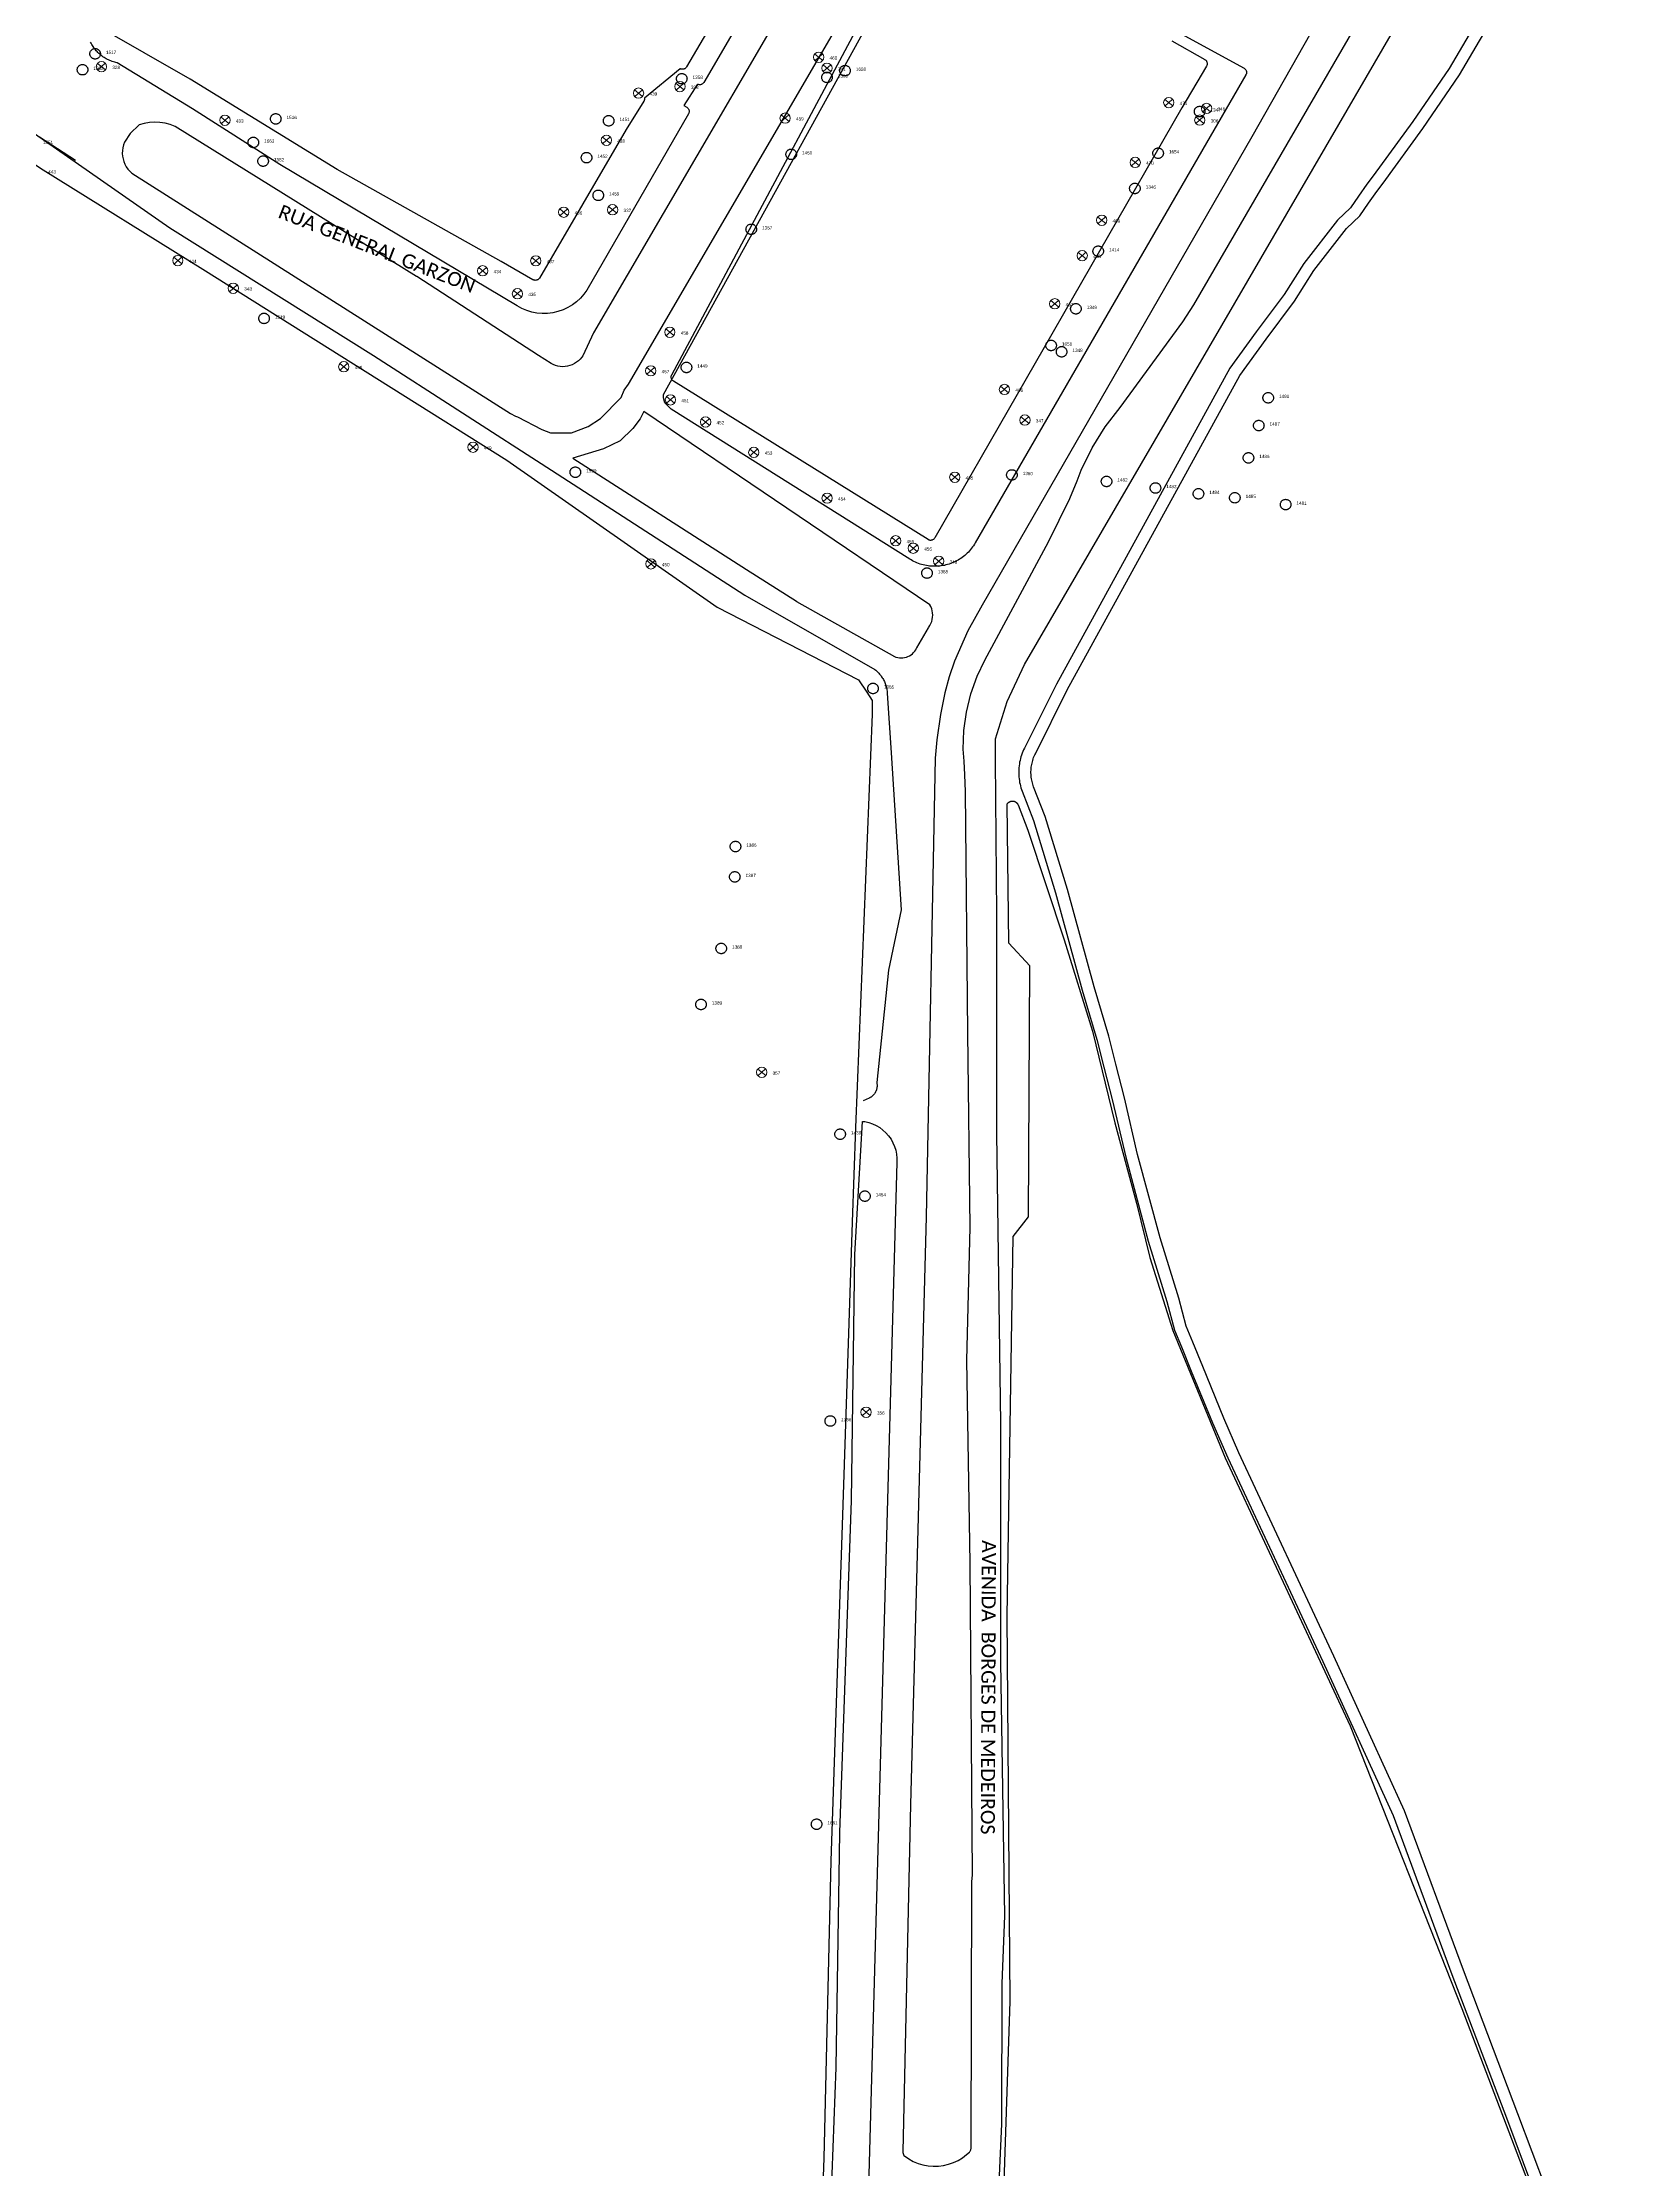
# Model space of a CAD drawing. Header units: millimetres. Extents: x 676447 to 689606, y 7455628 to 7463967.
# Drawn here: x 682592.5 to 682931, y 7458680.6 to 7459134 of the extents above; entities that cross this region are included whole.
import ezdxf

# ---------------------------------------------------------------- set-up
doc = ezdxf.new("R2010")
doc.units = ezdxf.units.MM
doc.header["$LTSCALE"] = 0.1
doc.header["$MEASUREMENT"] = 0
doc.linetypes.add('PHANTOM2', pattern=[1.25, 0.625, -0.125, 0.125, -0.125, 0.125, -0.125])
doc.layers.add('10.4-Postes', color=1, linetype='Continuous', lineweight=0)
for name, color, linetype in [('Caixas Subterrâneas', 5, 'Continuous'), ('LEGENDAS_INFRAESTRUTURAS', 7, 'Continuous'), ('MUB_MEIOFIO', 7, 'Continuous'), ('MUB_OBRA_ARTE', 7, 'Continuous'), ('MUB_QUADRAS', 7, 'Continuous'), ('MUB_SEGMENTO', 7, 'Continuous'), ('NOS_DE_INFRAESTRUTURA', 7, 'Continuous')]:
    doc.layers.add(name, color=color, linetype=linetype)
doc.styles.add('Legend', font='calibri.ttf')
doc.styles.get("Standard").update_dxf_attribs({"font": 'arial.ttf'})

# ---------------------------------------------------------------- blocks, each defined once
blk = doc.blocks.new('PTPT')
at = {"layer": '10.4-Postes', "color": 1, "linetype": 'PHANTOM2'}
for points in [[(-0.0000079, 0.0000104), (0.0000075, -0.000002)], [(0.000007, 0.0000109), (-0.0000074, -0.0000025)]]:
    blk.add_lwpolyline(points, dxfattribs=at)
at = {"layer": '10.4-Postes', "color": 1}
blk.add_circle((-0.0000002, 0.0000042), 0.00000987, dxfattribs=at)
blk = doc.blocks.new('MHMZ')
at = {"linetype": 'PHANTOM2'}
blk.add_circle((0, 0), 0.0000101, dxfattribs=at)

msp = doc.modelspace()

# ---------------------------------------------------------------- linework, layer by layer
at = {"layer": 'MUB_MEIOFIO', "linetype": 'Continuous'}
for points in [[(682922.74, 7459241.74), (682850.25, 7459113.95), (682792.76, 7459014.09), (682789.72, 7459008.63), (682786.92, 7459002.15), (682785.78, 7458998.81), (682784.81, 7458995.42), (682783.92, 7458990.76), (682783.13, 7458985.36), (682782.75, 7458981.48)], [(682782.75, 7458981.48), (682780.88, 7458883.71), (682777.53, 7458758.43), (682775.88, 7458684.44), (682775.87, 7458684.21), (682775.91, 7458683.99), (682775.99, 7458683.75), (682776.1, 7458683.6), (682776.28, 7458683.44), (682776.43, 7458683.33), (682777.13, 7458682.85), (682778.09, 7458682.32), (682779.11, 7458681.89), (682780.16, 7458681.57), (682781.24, 7458681.37), (682782.34, 7458681.27), (682783.44, 7458681.3), (682784.53, 7458681.43), (682785.6, 7458681.69), (682786.64, 7458682.05), (682787.64, 7458682.52), (682788.58, 7458683.09), (682789.46, 7458683.75), (682790.07, 7458684.31), (682790.14, 7458684.39), (682790.23, 7458684.51), (682790.3, 7458684.63), (682790.36, 7458684.76), (682790.4, 7458684.9), (682790.43, 7458685.04), (682790.45, 7458685.18), (682790.45, 7458685.32), (682790.6, 7458741.95), (682790.69, 7458743.34), (682790.2, 7458809.88), (682789.54, 7458853.09), (682790.2, 7458881.43), (682789.71, 7458922.94), (682789.22, 7458974.37), (682789.12, 7458977.9), (682788.93, 7458980.85), (682788.76, 7458983.35), (682788.89, 7458987.34), (682789.43, 7458991.3), (682790.38, 7458995.17), (682791.73, 7458998.93), (682793.37, 7459002.34), (682806.89, 7459027.59), (682811.47, 7459036.8), (682813.02, 7459040.58), (682813.91, 7459042.85), (682816.2, 7459047.6), (682818.97, 7459052.08), (682822.19, 7459056.25), (682835.55, 7459074.47), (682837.88, 7459078.1), (682930.98, 7459238.41)], [(682762.34, 7459175.09), (682733.42, 7459125.52), (682733.36, 7459125.43), (682733.3, 7459125.35), (682733.22, 7459125.28), (682733.14, 7459125.21), (682733.05, 7459125.16), (682732.96, 7459125.11), (682732.86, 7459125.07), (682732.76, 7459125.04), (682732.66, 7459125.03), (682732.55, 7459125.02), (682732.45, 7459125.03), (682732.34, 7459125.05), (682732.24, 7459125.07), (682732.15, 7459125.11), (682732.08, 7459125.15), (682729.16, 7459120.58)], [(682768.82, 7459173.14), (682709.94, 7459072.13), (682707.64, 7459067.24), (682707.43, 7459066.95), (682707.1, 7459066.54), (682706.73, 7459066.18), (682706.32, 7459065.85), (682705.88, 7459065.57), (682705.41, 7459065.33), (682704.92, 7459065.15), (682704.41, 7459065.02), (682703.89, 7459064.94), (682703.37, 7459064.92), (682702.85, 7459064.95), (682702.33, 7459065.04), (682701.83, 7459065.18), (682701.34, 7459065.37), (682700.88, 7459065.61), (682698.21, 7459067.32), (682672.26, 7459084.12), (682672.18, 7459084.16), (682620.76, 7459116.12), (682619.71, 7459116.52), (682618.62, 7459116.8), (682617.51, 7459116.97), (682616.38, 7459117.02), (682615.26, 7459116.95), (682614.15, 7459116.77), (682613.06, 7459116.47), (682611.18, 7459114.66), (682609.93, 7459112.75), (682609.73, 7459112.18), (682609.59, 7459111.6), (682609.51, 7459111), (682609.49, 7459110.4), (682609.54, 7459109.8), (682609.65, 7459109.21), (682609.82, 7459108.63), (682610.05, 7459108.07), (682610.33, 7459107.54), (682610.67, 7459107.04), (682611.06, 7459106.59), (682611.5, 7459106.17), (682692.23, 7459054.96), (682693.28, 7459054.4), (682693.75, 7459054.2), (682698.9, 7459051.5), (682700.74, 7459050.83), (682702.91, 7459050.83), (682705.25, 7459050.83), (682708.77, 7459052.17), (682711.44, 7459053.84), (682715.8, 7459058.36), (682716.47, 7459059.9), (682717.39, 7459061.2), (682779.2, 7459167.23)], [(682795.63, 7458660.42), (682796.95, 7458690.31), (682797.07, 7458720.27), (682797.58, 7458734.66), (682796.75, 7458788.77), (682796.79, 7458839.61), (682795.88, 7458901.45), (682795.91, 7458948.1), (682795.63, 7458981.11), (682795.63, 7458985.57), (682798.08, 7458993.57), (682801.83, 7459001.4), (682868.82, 7459116.57), (682896.98, 7459165)], [(682783.82, 7459163.92), (682848.62, 7459128.54), (682848.71, 7459128.49), (682848.79, 7459128.42), (682848.87, 7459128.35), (682848.94, 7459128.27), (682849, 7459128.18), (682849.05, 7459128.09), (682849.08, 7459127.99), (682849.11, 7459127.89), (682849.13, 7459127.79), (682849.14, 7459127.69), (682849.14, 7459127.58), (682849.12, 7459127.48), (682849.1, 7459127.38), (682849.06, 7459127.28), (682849.02, 7459127.18), (682849.01, 7459127.16), (682791.32, 7459027.35), (682791.14, 7459027.05), (682790.95, 7459026.76), (682790.74, 7459026.48), (682790.53, 7459026.2), (682790.31, 7459025.93), (682790.08, 7459025.66), (682789.85, 7459025.41), (682789.6, 7459025.16), (682789.34, 7459024.92), (682789.08, 7459024.69), (682788.81, 7459024.47), (682788.53, 7459024.26), (682788.24, 7459024.06), (682787.95, 7459023.87), (682787.65, 7459023.69), (682787.34, 7459023.52), (682787.03, 7459023.37), (682786.71, 7459023.22), (682786.39, 7459023.08), (682786.07, 7459022.96), (682785.73, 7459022.84), (682785.4, 7459022.74), (682785.06, 7459022.65), (682784.72, 7459022.57), (682784.38, 7459022.51), (682784.03, 7459022.45), (682783.69, 7459022.41), (682783.34, 7459022.38), (682782.99, 7459022.36), (682782.64, 7459022.36), (682782.29, 7459022.37), (682781.94, 7459022.38), (682781.59, 7459022.42), (682781.25, 7459022.46), (682780.9, 7459022.51), (682780.56, 7459022.58), (682780.22, 7459022.66), (682779.88, 7459022.75), (682779.55, 7459022.85), (682779.22, 7459022.97), (682778.89, 7459023.1), (682778.57, 7459023.23), (682778.25, 7459023.38), (682777.94, 7459023.54), (682777.64, 7459023.71), (682777.34, 7459023.89), (682726.5, 7459055.83), (682725.12, 7459057.22), (682724.84, 7459058.3), (682724.85, 7459059.01)], [(682724.85, 7459059.01), (682782.47, 7459163.53)], [(682729.16, 7459120.58), (682729.8, 7459120.22), (682729.89, 7459120.16), (682729.97, 7459120.1), (682730.05, 7459120.02), (682730.11, 7459119.94), (682730.17, 7459119.85), (682730.22, 7459119.76), (682730.26, 7459119.66), (682730.29, 7459119.56), (682730.3, 7459119.46), (682730.31, 7459119.35), (682730.31, 7459119.25), (682730.29, 7459119.15), (682730.26, 7459119.05), (682730.23, 7459118.95), (682730.18, 7459118.85), (682708.48, 7459081.23), (682707.89, 7459080.4), (682707.15, 7459079.54), (682706.32, 7459078.77), (682705.42, 7459078.09), (682704.45, 7459077.51), (682703.43, 7459077.03), (682702.36, 7459076.66), (682701.26, 7459076.41), (682700.14, 7459076.27), (682699.01, 7459076.25), (682697.88, 7459076.35), (682696.77, 7459076.57), (682695.69, 7459076.9), (682694.65, 7459077.34), (682693.66, 7459077.89), (682643.05, 7459108.02), (682624.47, 7459119.9), (682608.4, 7459129.72), (682608.13, 7459129.78), (682607.86, 7459129.84), (682607.59, 7459129.92), (682607.33, 7459130.01), (682607.07, 7459130.1), (682606.81, 7459130.2), (682606.56, 7459130.32), (682606.31, 7459130.44), (682606.07, 7459130.56), (682605.83, 7459130.7), (682605.59, 7459130.85), (682605.36, 7459131), (682605.14, 7459131.16), (682604.92, 7459131.33), (682604.71, 7459131.51), (682604.5, 7459131.69), (682604.3, 7459131.88), (682604.11, 7459132.08), (682603.92, 7459132.28), (682603.74, 7459132.49), (682603.57, 7459132.71), (682603.4, 7459132.93), (682603.25, 7459133.16), (682603.1, 7459133.39), (682602.96, 7459133.63), (682602.82, 7459133.87), (682602.7, 7459134.12)], [(682590.75, 7459114.63), (682619.61, 7459094.52), (682663.02, 7459067.28), (682701.01, 7459042.86), (682742.21, 7459016.24), (682769.92, 7459000.35), (682770.1, 7459000.2), (682770.28, 7459000.05), (682770.45, 7458999.89), (682770.61, 7458999.72), (682770.77, 7458999.55), (682770.93, 7458999.38), (682771.08, 7458999.19), (682771.22, 7458999.01), (682771.35, 7458998.82), (682771.48, 7458998.62), (682771.61, 7458998.42), (682771.72, 7458998.22), (682771.83, 7458998.01), (682771.93, 7458997.8), (682772.03, 7458997.59), (682772.12, 7458997.37), (682772.2, 7458997.15), (682772.27, 7458996.93), (682772.33, 7458996.7), (682772.39, 7458996.47), (682772.44, 7458996.25), (682772.48, 7458996.02), (682772.52, 7458995.78), (682772.55, 7458995.55), (682772.56, 7458995.32), (682773.37, 7458982.6), (682775.55, 7458949.16), (682772.83, 7458936.29), (682770.31, 7458912.31), (682770.33, 7458912.21), (682770.35, 7458912.11), (682770.36, 7458912.01), (682770.37, 7458911.91), (682770.38, 7458911.81), (682770.38, 7458911.71), (682770.38, 7458911.61), (682770.38, 7458911.51), (682770.37, 7458911.41), (682770.36, 7458911.31), (682770.35, 7458911.21), (682770.34, 7458911.11), (682770.32, 7458911.02), (682770.29, 7458910.92), (682770.27, 7458910.82), (682770.24, 7458910.72), (682770.2, 7458910.63), (682770.17, 7458910.54), (682770.13, 7458910.44), (682770.08, 7458910.35), (682770.04, 7458910.26), (682769.99, 7458910.18), (682769.94, 7458910.09), (682769.88, 7458910.01), (682769.83, 7458909.92), (682769.77, 7458909.84), (682769.7, 7458909.76), (682769.64, 7458909.69), (682769.57, 7458909.61), (682769.5, 7458909.54), (682769.42, 7458909.47), (682769.35, 7458909.41), (682769.27, 7458909.34), (682769.19, 7458909.28), (682769.11, 7458909.22), (682769.03, 7458909.17), (682768.94, 7458909.12), (682768.85, 7458909.07), (682768.76, 7458909.02), (682768.67, 7458908.98), (682767.43, 7458908.4)], [(682591.85, 7459113.89), (682599.49, 7459108.97)], [(682720.67, 7459055.34), (682719.86, 7459053.8), (682718.34, 7459051.71), (682715.59, 7459049.14), (682712.09, 7459047.39), (682705.56, 7459045.39), (682742.56, 7459021.7), (682753.19, 7459014.9), (682753.23, 7459014.87), (682774.06, 7459003.14), (682774.41, 7459003), (682774.77, 7459002.9), (682775.14, 7459002.84), (682775.51, 7459002.82), (682775.89, 7459002.84), (682776.26, 7459002.89), (682776.62, 7459002.98), (682776.97, 7459003.12), (682777.3, 7459003.28), (682777.62, 7459003.48), (682777.91, 7459003.72), (682778.18, 7459003.98), (682778.42, 7459004.27), (682778.62, 7459004.58), (682778.8, 7459004.91), (682778.83, 7459004.99), (682781.31, 7459009.23), (682781.4, 7459009.36), (682781.66, 7459009.75), (682781.87, 7459010.16), (682782.03, 7459010.59), (682782.15, 7459011.04), (682782.22, 7459011.5), (682782.24, 7459011.96), (682782.22, 7459012.42), (682782.14, 7459012.88), (682782.02, 7459013.33), (682781.85, 7459013.76), (682781.64, 7459014.17), (682720.67, 7459055.34)], [(682759.93, 7458656.84), (682761.65, 7458702.36), (682762.44, 7458752.46), (682764.94, 7458823.18), (682765.67, 7458875.62), (682765.67, 7458875.68), (682767.27, 7458904.04), (682767.75, 7458903.97), (682768.6, 7458903.78), (682769.41, 7458903.51), (682770.2, 7458903.15), (682770.94, 7458902.7), (682771.64, 7458902.19), (682772.27, 7458901.6), (682772.85, 7458900.95), (682773.35, 7458900.25), (682773.77, 7458899.49), (682774.11, 7458898.7), (682774.37, 7458897.87), (682774.54, 7458897.03), (682774.62, 7458896.16), (682774.61, 7458895.3), (682768.16, 7458661.48)]]:
    msp.add_lwpolyline(points, dxfattribs=at)
at = {"layer": 'MUB_OBRA_ARTE', "linetype": 'Continuous'}
for points in [[(682901.09, 7459143.42), (682892.32, 7459128.52), (682884.58, 7459117.22), (682876.13, 7459105.6), (682874.77, 7459103.83), (682872.99, 7459101.24), (682871.27, 7459098.79), (682868.51, 7459096.15), (682861.34, 7459086.92), (682857.18, 7459080.34), (682851.2, 7459072.37), (682845.56, 7459064.59), (682808.61, 7458997.24), (682801.78, 7458983.58), (682801.61, 7458983.23), (682801.45, 7458982.87), (682801.31, 7458982.5), (682801.18, 7458982.13), (682801.06, 7458981.75), (682800.95, 7458981.37), (682800.86, 7458980.99), (682800.77, 7458980.6), (682800.71, 7458980.22), (682800.65, 7458979.83), (682800.61, 7458979.43), (682800.59, 7458979.04), (682800.57, 7458978.65), (682800.57, 7458978.25), (682800.59, 7458977.86), (682800.61, 7458977.47), (682800.65, 7458977.07), (682800.71, 7458976.68), (682800.77, 7458976.29), (682800.86, 7458975.91), (682800.95, 7458975.53), (682801.06, 7458975.15), (682801.18, 7458974.77), (682801.31, 7458974.4), (682803.71, 7458968.17), (682808.44, 7458952.73), (682814.13, 7458932.02), (682817.24, 7458921.49), (682818.72, 7458915.58), (682820.57, 7458908.42), (682823.38, 7458896.37), (682828.19, 7458878.47), (682832.17, 7458865.62), (682833.77, 7458859.5), (682835.25, 7458855.95), (682837.37, 7458850.76), (682841.87, 7458839.73), (682845.14, 7458832.31), (682865.39, 7458788.92), (682880.41, 7458756.03), (682892.93, 7458722.14), (682904.54, 7458691.57), (682913.66, 7458667.24)], [(682916.11, 7458668.16), (682906.99, 7458692.49), (682895.38, 7458723.06), (682882.83, 7458757.03), (682867.77, 7458790.01), (682847.52, 7458833.4), (682844.28, 7458840.75), (682839.8, 7458851.75), (682837.67, 7458856.95), (682836.25, 7458860.34), (682834.69, 7458866.34), (682830.7, 7458879.2), (682825.92, 7458897), (682823.11, 7458909.05), (682821.26, 7458916.23), (682819.77, 7458922.18), (682816.65, 7458932.74), (682810.95, 7458953.46), (682806.19, 7458969.02), (682803.76, 7458975.33), (682803.65, 7458975.62), (682803.56, 7458975.91), (682803.48, 7458976.2), (682803.41, 7458976.5), (682803.35, 7458976.79), (682803.29, 7458977.09), (682803.25, 7458977.39), (682803.22, 7458977.7), (682803.2, 7458978), (682803.19, 7458978.3), (682803.19, 7458978.61), (682803.2, 7458978.91), (682803.22, 7458979.21), (682803.25, 7458979.52), (682803.3, 7458979.82), (682803.35, 7458980.12), (682803.41, 7458980.41), (682803.48, 7458980.71), (682803.57, 7458981), (682803.66, 7458981.29), (682803.76, 7458981.58), (682803.87, 7458981.86), (682803.99, 7458982.14), (682804.13, 7458982.41), (682810.93, 7458996.02), (682847.68, 7459063.05), (682853.3, 7459070.82), (682859.33, 7459078.86), (682863.49, 7459085.42), (682870.45, 7459094.39), (682873.27, 7459097.07), (682875.14, 7459099.75), (682876.89, 7459102.29), (682878.23, 7459104.03), (682886.72, 7459115.71), (682894.53, 7459127.11), (682903.29, 7459141.99)]]:
    msp.add_lwpolyline(points, dxfattribs=at)
at = {"layer": 'MUB_QUADRAS', "linetype": 'Continuous'}
for points in [[(682833.18, 7459134.39), (682840.24, 7459130.38), (682840.26, 7459130.37), (682840.35, 7459130.32), (682840.43, 7459130.25), (682840.5, 7459130.17), (682840.57, 7459130.09), (682840.62, 7459130), (682840.67, 7459129.91), (682840.7, 7459129.81), (682840.73, 7459129.71), (682840.75, 7459129.61), (682840.75, 7459129.5), (682840.74, 7459129.4), (682840.73, 7459129.29), (682840.7, 7459129.19), (682840.66, 7459129.1), (682840.61, 7459129), (682835.33, 7459120.11), (682782.66, 7459028.43), (682782.61, 7459028.34), (682782.55, 7459028.25), (682782.48, 7459028.18), (682782.4, 7459028.11), (682782.31, 7459028.05), (682782.22, 7459028), (682782.12, 7459027.96), (682782.02, 7459027.93), (682781.92, 7459027.91), (682781.81, 7459027.9), (682781.71, 7459027.9), (682781.61, 7459027.92), (682781.5, 7459027.94), (682781.4, 7459027.98), (682781.31, 7459028.02), (682781.26, 7459028.05), (682726.96, 7459061.84), (682726.88, 7459061.9), (682726.8, 7459061.96), (682726.73, 7459062.04), (682726.66, 7459062.12), (682726.61, 7459062.21), (682726.57, 7459062.31), (682726.53, 7459062.41), (682726.51, 7459062.51), (682726.5, 7459062.61), (682726.49, 7459062.72), (682726.5, 7459062.82), (682726.52, 7459062.92), (682726.55, 7459063.02), (682726.59, 7459063.12), (682726.61, 7459063.16), (682779.56, 7459162.32)], [(682741.8, 7459149.44), (682729.73, 7459128.81), (682729.68, 7459128.72), (682729.61, 7459128.64), (682729.54, 7459128.57), (682729.45, 7459128.5), (682729.37, 7459128.45), (682729.27, 7459128.4), (682729.17, 7459128.36), (682729.07, 7459128.34), (682728.97, 7459128.32), (682728.87, 7459128.32), (682728.76, 7459128.32), (682728.66, 7459128.34), (682728.56, 7459128.37), (682728.46, 7459128.4), (682728.42, 7459128.42), (682720.8, 7459122.13), (682720.8, 7459122.02), (682720.79, 7459121.92), (682720.78, 7459121.81), (682720.75, 7459121.71), (682720.71, 7459121.62), (682720.66, 7459121.53), (682720.65, 7459121.52), (682716.91, 7459115.49), (682698.39, 7459083.82), (682698.34, 7459083.74), (682698.27, 7459083.65), (682698.2, 7459083.58), (682698.12, 7459083.51), (682698.03, 7459083.46), (682697.94, 7459083.41), (682697.84, 7459083.37), (682697.74, 7459083.34), (682697.63, 7459083.33), (682697.53, 7459083.32), (682697.43, 7459083.33), (682697.32, 7459083.34), (682697.22, 7459083.37), (682697.12, 7459083.41), (682697.03, 7459083.45), (682690.26, 7459087.34), (682655.3, 7459106.99), (682623.96, 7459126.19), (682604.32, 7459137.45)], [(682587.25, 7459110.47), (682592.61, 7459106.9)], [(682592.61, 7459106.9), (682626.66, 7459085.7), (682666.8, 7459060.51), (682691.44, 7459044.97), (682736.27, 7459013.64), (682766.41, 7458998.14), (682768.17, 7458995.51), (682769.34, 7458993.75), (682769.34, 7458990.83), (682765.81, 7458902.74), (682765.07, 7458882.53), (682762.88, 7458815.82), (682760.5, 7458746.39), (682759.03, 7458682.99), (682757.38, 7458637.36)], [(682796.5, 7458647.84), (682798.76, 7458716.49), (682798.11, 7458798.58), (682799.4, 7458879.48), (682802.63, 7458883.67), (682802.95, 7458937.18), (682798.44, 7458942.01), (682798.11, 7458971.66)], [(682798.11, 7458971.66), (682798.14, 7458971.7), (682798.16, 7458971.74), (682798.19, 7458971.78), (682798.21, 7458971.81), (682798.24, 7458971.85), (682798.27, 7458971.88), (682798.3, 7458971.92), (682798.33, 7458971.95), (682798.36, 7458971.98), (682798.4, 7458972.01), (682798.43, 7458972.04), (682798.47, 7458972.06), (682798.51, 7458972.09), (682798.54, 7458972.12), (682798.58, 7458972.14), (682798.62, 7458972.16), (682798.66, 7458972.18), (682798.7, 7458972.2), (682798.74, 7458972.22), (682798.78, 7458972.24), (682798.83, 7458972.25), (682798.87, 7458972.26), (682798.91, 7458972.28), (682798.96, 7458972.29), (682799, 7458972.3), (682799.05, 7458972.3), (682799.09, 7458972.31), (682799.13, 7458972.31), (682799.18, 7458972.32), (682799.22, 7458972.32), (682799.27, 7458972.32), (682799.31, 7458972.32), (682799.36, 7458972.31), (682799.4, 7458972.31), (682799.45, 7458972.3), (682799.49, 7458972.29), (682799.54, 7458972.28), (682799.58, 7458972.27), (682799.62, 7458972.26), (682799.67, 7458972.25), (682799.71, 7458972.23), (682799.75, 7458972.21), (682799.79, 7458972.19), (682799.83, 7458972.17), (682799.87, 7458972.15), (682799.91, 7458972.13), (682799.95, 7458972.11), (682799.99, 7458972.08), (682800.02, 7458972.05), (682800.06, 7458972.03), (682800.09, 7458972), (682800.13, 7458971.97), (682800.16, 7458971.94), (682800.19, 7458971.9), (682800.22, 7458971.87), (682800.25, 7458971.84), (682800.28, 7458971.8), (682800.3, 7458971.76), (682800.33, 7458971.73), (682800.35, 7458971.69), (682800.37, 7458971.65), (682800.39, 7458971.61), (682800.41, 7458971.57), (682800.43, 7458971.53), (682800.45, 7458971.49), (682802.51, 7458966.1), (682810.29, 7458942.75), (682816.31, 7458923.26), (682821.08, 7458903.71), (682825.68, 7458886.59), (682828.54, 7458874.99), (682833.45, 7458859.46), (682844.57, 7458832.3), (682871.22, 7458775.18), (682895.02, 7458714.89), (682912.47, 7458669.19)]]:
    msp.add_lwpolyline(points, dxfattribs=at)

# ---------------------------------------------------------------- block references
at = {"layer": 'Caixas Subterrâneas', "color": 40}
for p, xscale, yscale, zscale, rotation in [((682603.69, 7459131.63), 111319.4907932736, 111319.4907932736, 111319.4907932736, 359.3048236945925), ((682601, 7459128.23), 111319.4907932736, 111319.4907932736, 111319.4907932736, 359.30483287816), ((682763.54, 7459128.03), 111319.4907932735, 111319.4907932735, 111319.4907932735, 359.3042144260478), ((682728.74, 7459126.31), 111319.4907932736, 111319.4907932736, 111319.4907932736, 359.3043462804785), ((682759.7, 7459126.59), 111319.4907932736, 111319.4907932736, 111319.4907932736, 359.3042286114537), ((682839.14, 7459119.32), 111319.4907932736, 111319.4907932736, 111319.4907932736, 359.3039241346887), ((682642.19, 7459117.75), 111319.4907932735, 111319.4907932735, 111319.4907932735, 359.3046729740213), ((682713.16, 7459117.34), 111319.4907932736, 111319.4907932736, 111319.4907932736, 359.3044028429351), ((682637.41, 7459112.72), 111319.4907932735, 111319.4907932735, 111319.4907932735, 359.3046896304372), ((682708.45, 7459109.48), 111319.4907932736, 111319.4907932736, 111319.4907932736, 359.3044183464203), ((682752.08, 7459110.19), 111319.4907932736, 111319.4907932736, 111319.4907932736, 359.3042525970972), ((682830.29, 7459110.43), 111319.4907932735, 111319.4907932735, 111319.4907932735, 359.3039550813097), ((682639.5, 7459108.74), 111319.4907932736, 111319.4907932736, 111319.4907932736, 359.3046804783728), ((682710.95, 7459101.45), 111319.4907932736, 111319.4907932736, 111319.4907932736, 359.3044064162262), ((682825.33, 7459102.92), 111319.4907932735, 111319.4907932735, 111319.4907932735, 359.3039716875087), ((682743.56, 7459094.21), 111319.4907932736, 111319.4907932736, 111319.4907932736, 359.3042801112426), ((682817.52, 7459089.53), 111319.4907932736, 111319.4907932736, 111319.4907932736, 359.3039972973078), ((682812.76, 7459077.26), 111319.4907932736, 111319.4907932736, 111319.4907932736, 359.3040116678093), ((682639.7, 7459075.21), 111319.4907932736, 111319.4907932736, 111319.4907932736, 359.3046694856388), ((682807.48, 7459069.45), 111319.4907932736, 111319.4907932736, 111319.4907932736, 359.3040293730774), ((682809.72, 7459068.1), 111319.4907932736, 111319.4907932736, 111319.4907932736, 359.3040204368684), ((682729.75, 7459064.76), 111319.4907932735, 111319.4907932735, 111319.4907932735, 359.3043236736818), ((682853.76, 7459058.28), 111319.4907932736, 111319.4907932736, 111319.4907932736, 359.3038498834967), ((682851.74, 7459052.37), 111319.4907932736, 111319.4907932736, 111319.4907932736, 359.3038557767922), ((682849.55, 7459045.48), 111319.4907932736, 111319.4907932736, 111319.4907932736, 359.3038620030794), ((682706.06, 7459042.42), 111319.4907932736, 111319.4907932736, 111319.4907932736, 359.304407028992), ((682799.12, 7459041.84), 111319.4907932735, 111319.4907932735, 111319.4907932735, 359.3040527478898), ((682819.3, 7459040.46), 111319.4907932736, 111319.4907932736, 111319.4907932736, 359.3039755739986), ((682829.72, 7459039.06), 111319.4907932736, 111319.4907932736, 111319.4907932736, 359.3039354867601), ((682838.89, 7459037.83), 111319.4907932736, 111319.4907932736, 111319.4907932736, 359.3039002208222), ((682846.64, 7459036.98), 111319.4907932736, 111319.4907932736, 111319.4907932736, 359.3038704762461), ((682857.48, 7459035.52), 111319.4907932736, 111319.4907932736, 111319.4907932736, 359.3038288118702), ((682781.02, 7459020.92), 111319.4907932736, 111319.4907932736, 111319.4907932736, 359.3041152512279), ((682769.51, 7458996.32), 111319.4907932736, 111319.4907932736, 111319.4907932736, 359.304151537069), ((682740.2, 7458962.63), 111319.4907932735, 111319.4907932735, 111319.4907932735, 359.3042527951713), ((682740.04, 7458956.16), 111319.4907932736, 111319.4907932736, 111319.4907932736, 359.3042514267408), ((682737.16, 7458940.9), 111319.4907932736, 111319.4907932736, 111319.4907932736, 359.3042577170588), ((682732.85, 7458928.96), 111319.4907932736, 111319.4907932736, 111319.4907932736, 359.3042704797703), ((682762.51, 7458901.3), 111319.4907932736, 111319.4907932736, 111319.4907932736, 359.3041491838098), ((682767.79, 7458888.09), 111319.4907932736, 111319.4907932736, 111319.4907932736, 359.3041250729924), ((682760.41, 7458840.15), 111319.4907932736, 111319.4907932736, 111319.4907932736, 359.3041385315337), ((682757.49, 7458754.2), 111319.4907932735, 111319.4907932735, 111319.4907932735, 359.3041234473741)]:
    msp.add_blockref('MHMZ', p, dxfattribs=dict(at, xscale=xscale, yscale=yscale, zscale=zscale, rotation=rotation))
at = {"layer": 'NOS_DE_INFRAESTRUTURA', "color": 1}
for p, xscale, yscale, zscale, rotation in [((682605.05, 7459128.41), 111319.4907932736, 111319.4907932736, 111319.4907932736, 359.3048175100565), ((682757.95, 7459130.41), 111319.4907932736, 111319.4907932736, 111319.4907932736, 359.3042364021175), ((682759.72, 7459128.09), 111319.4907932735, 111319.4907932735, 111319.4907932735, 359.304228969535), ((682719.55, 7459122.77), 111319.4907932735, 111319.4907932735, 111319.4907932735, 359.3043801763228), ((682728.38, 7459124.16), 111319.4907932735, 111319.4907932735, 111319.4907932735, 359.3043470007818), ((682750.79, 7459117.44), 111319.4907932736, 111319.4907932736, 111319.4907932736, 359.3042597030507), ((682832.58, 7459120.74), 111319.4907932735, 111319.4907932735, 111319.4907932735, 359.3039495465417), ((682840.64, 7459119.51), 111319.4907932736, 111319.4907932736, 111319.4907932736, 359.3039185092615), ((682631.39, 7459116.98), 111319.4907932736, 111319.4907932736, 111319.4907932736, 359.3047138335291), ((682839.19, 7459117.02), 111319.4907932736, 111319.4907932736, 111319.4907932736, 359.3039232360972), ((682712.69, 7459112.71), 111319.4907932736, 111319.4907932736, 111319.4907932736, 359.3044032356029), ((682825.43, 7459108.01), 111319.4907932736, 111319.4907932736, 111319.4907932736, 359.3039728542238), ((682703.59, 7459097.38), 111319.4907932736, 111319.4907932736, 111319.4907932736, 359.3044331676077), ((682714.02, 7459097.92), 111319.4907932736, 111319.4907932736, 111319.4907932736, 359.304393638594), ((682818.28, 7459095.66), 111319.4907932736, 111319.4907932736, 111319.4907932736, 359.3039962815045), ((682621.34, 7459087.07), 111319.4907932735, 111319.4907932735, 111319.4907932735, 359.3047429645494), ((682697.65, 7459087.02), 111319.4907932735, 111319.4907932735, 111319.4907932735, 359.3044526074207), ((682814.12, 7459088.12), 111319.4907932736, 111319.4907932736, 111319.4907932736, 359.3040098085364), ((682633.16, 7459081.17), 111319.4907932736, 111319.4907932736, 111319.4907932736, 359.3046961845595), ((682686.32, 7459084.89), 111319.4907932736, 111319.4907932736, 111319.4907932736, 359.3044950786298), ((682693.73, 7459080.01), 111319.4907932736, 111319.4907932736, 111319.4907932736, 359.3044653703093), ((682808.27, 7459077.86), 111319.4907932735, 111319.4907932735, 111319.4907932735, 359.3040289248614), ((682726.22, 7459071.79), 111319.4907932736, 111319.4907932736, 111319.4907932736, 359.3043392491115), ((682656.72, 7459064.44), 111319.4907932736, 111319.4907932736, 111319.4907932736, 359.3046014463102), ((682722.14, 7459063.57), 111319.4907932736, 111319.4907932736, 111319.4907932736, 359.3043522839221), ((682797.55, 7459059.6), 111319.4907932736, 111319.4907932736, 111319.4907932736, 359.3040641457407), ((682726.35, 7459057.38), 111319.4907932736, 111319.4907932736, 111319.4907932736, 359.3043343644349), ((682733.85, 7459052.66), 111319.4907932736, 111319.4907932736, 111319.4907932736, 359.3043044186253), ((682801.92, 7459053.08), 111319.4907932736, 111319.4907932736, 111319.4907932736, 359.3040455289434), ((682684.26, 7459047.28), 111319.4907932736, 111319.4907932736, 111319.4907932736, 359.3044914222609), ((682744.12, 7459046.19), 111319.4907932736, 111319.4907932736, 111319.4907932736, 359.304263344537), ((682786.96, 7459040.88), 111319.4907932736, 111319.4907932736, 111319.4907932736, 359.3040987345753), ((682759.75, 7459036.42), 111319.4907932736, 111319.4907932736, 111319.4907932736, 359.304200905533), ((682774.36, 7459027.33), 111319.4907932735, 111319.4907932735, 111319.4907932735, 359.3041425377718), ((682722.2, 7459022.41), 111319.4907932736, 111319.4907932736, 111319.4907932736, 359.3043395026216), ((682778.12, 7459025.75), 111319.4907932735, 111319.4907932735, 111319.4907932735, 359.3041277445562), ((682783.53, 7459022.98), 111319.4907932736, 111319.4907932736, 111319.4907932736, 359.3041063246783), ((682745.81, 7458914.02), 111319.4907932735, 111319.4907932735, 111319.4907932735, 359.304216638554), ((682768.05, 7458841.55), 111319.4907932735, 111319.4907932735, 111319.4907932735, 359.3041098839508)]:
    msp.add_blockref('PTPT', p, dxfattribs=dict(at, xscale=xscale, yscale=yscale, zscale=zscale, rotation=rotation))

# ---------------------------------------------------------------- texts
at = {"layer": 'LEGENDAS_INFRAESTRUTURAS', "color": 5}
for s, rotation, p in [('1552', 359.3048, (682603.31, 7459128.2)), ('1517', 359.3048, (682606, 7459131.6)), ('1658', 359.3042, (682765.85, 7459128)), ('1358', 359.3043, (682731.05, 7459126.28)), ('1355', 359.3042, (682762.01, 7459126.56)), ('1347', 359.3039, (682841.45, 7459119.29)), ('1516', 359.3047, (682644.5, 7459117.72)), ('1451', 359.3044, (682715.47, 7459117.31)), ('1551', 359.3049, (682592.56, 7459112.42)), ('1663', 359.3047, (682639.72, 7459112.69)), ('1452', 359.3044, (682710.76, 7459109.45)), ('1450', 359.3042, (682754.39, 7459110.17)), ('1654', 359.3039, (682832.6, 7459110.4)), ('1382', 359.3047, (682641.81, 7459108.71)), ('1459', 359.3044, (682713.26, 7459101.42)), ('1346', 359.304, (682827.64, 7459102.89)), ('1357', 359.3043, (682745.87, 7459094.18)), ('1414', 359.304, (682819.83, 7459089.5)), ('1519', 359.3047, (682642.01, 7459075.18)), ('1349', 359.304, (682815.07, 7459077.23)), ('1651', 359.304, (682809.79, 7459069.42)), ('1449', 359.3043, (682732.06, 7459064.73)), ('1348', 359.304, (682812.03, 7459068.08)), ('1490', 359.3038, (682856.07, 7459058.25)), ('1487', 359.3038, (682854.05, 7459052.35)), ('1520', 359.3044, (682708.37, 7459042.39)), ('1350', 359.304, (682801.43, 7459041.81)), ('1486', 359.3039, (682851.86, 7459045.45)), ('1482', 359.304, (682821.61, 7459040.44)), ('1483', 359.3039, (682832.03, 7459039.04)), ('1484', 359.3039, (682841.2, 7459037.8)), ('1485', 359.3039, (682848.95, 7459036.95)), ('1481', 359.3038, (682859.78, 7459035.49)), ('1368', 359.3041, (682783.33, 7459020.89)), ('1365', 359.3041, (682771.82, 7458996.29)), ('1386', 359.3042, (682742.51, 7458962.6)), ('1387', 359.3042, (682742.35, 7458956.13)), ('1388', 359.3042, (682739.47, 7458940.87)), ('1389', 359.3043, (682735.16, 7458928.93)), ('1439', 359.3041, (682764.82, 7458901.27)), ('1454', 359.3041, (682770.1, 7458888.06)), ('1366', 359.3041, (682762.72, 7458840.12)), ('1661', 359.3041, (682759.8, 7458754.17))]:
    msp.add_text(s, height=0.7, rotation=rotation, dxfattribs=at).set_placement(p)
at = {"layer": 'LEGENDAS_INFRAESTRUTURAS', "color": 1}
for s, rotation, p in [('328', 359.3048, (682607.36, 7459128.38)), ('460', 359.3042, (682760.26, 7459130.38)), ('341', 359.3042, (682762.03, 7459128.06)), ('338', 359.3043, (682730.69, 7459124.13)), ('439', 359.3044, (682721.86, 7459122.74)), ('471', 359.3039, (682834.89, 7459120.72)), ('346', 359.3039, (682842.95, 7459119.49)), ('433', 359.3047, (682633.7, 7459116.95)), ('459', 359.3043, (682753.1, 7459117.41)), ('306', 359.3039, (682841.5, 7459116.99)), ('438', 359.3044, (682714.99, 7459112.68)), ('443', 359.3049, (682593.68, 7459106.1)), ('470', 359.304, (682827.74, 7459107.98)), ('436', 359.3044, (682705.9, 7459097.35)), ('337', 359.3044, (682716.33, 7459097.89)), ('469', 359.304, (682820.59, 7459095.63)), ('444', 359.3047, (682623.65, 7459087.05)), ('437', 359.3044, (682699.96, 7459087)), ('468', 359.304, (682816.43, 7459088.09)), ('434', 359.3045, (682688.63, 7459084.86)), ('343', 359.3047, (682635.47, 7459081.14)), ('435', 359.3045, (682696.04, 7459079.99)), ('467', 359.304, (682810.58, 7459077.83)), ('458', 359.3043, (682728.53, 7459071.76)), ('448', 359.3046, (682659.03, 7459064.41)), ('457', 359.3043, (682724.45, 7459063.54)), ('466', 359.3041, (682799.86, 7459059.57)), ('451', 359.3043, (682728.66, 7459057.35)), ('452', 359.3043, (682736.16, 7459052.64)), ('347', 359.304, (682804.23, 7459053.05)), ('449', 359.3045, (682686.57, 7459047.25)), ('453', 359.3043, (682746.43, 7459046.16)), ('465', 359.3041, (682789.27, 7459040.85)), ('454', 359.3042, (682762.06, 7459036.4)), ('455', 359.3041, (682776.67, 7459027.3)), ('456', 359.3041, (682780.43, 7459025.72)), ('450', 359.3043, (682724.51, 7459022.38)), ('348', 359.3041, (682785.84, 7459022.96)), ('357', 359.3042, (682748.11, 7458913.99)), ('356', 359.3041, (682770.36, 7458841.52))]:
    msp.add_text(s, height=0.7, rotation=rotation, dxfattribs=at).set_placement(p)
at = {"layer": 'MUB_SEGMENTO', "color": 253, "style": 'Legend'}
for s, rotation, p in [('RUA GENERAL GARZON', 338.6695, (682642.47, 7459096.78)), ('AVENIDA  BORGES DE MEDEIROS', 269.7825, (682792.73, 7458814.78))]:
    msp.add_text(s, height=3, rotation=rotation, dxfattribs=at).set_placement(p)

doc.saveas('drawing.dxf')
